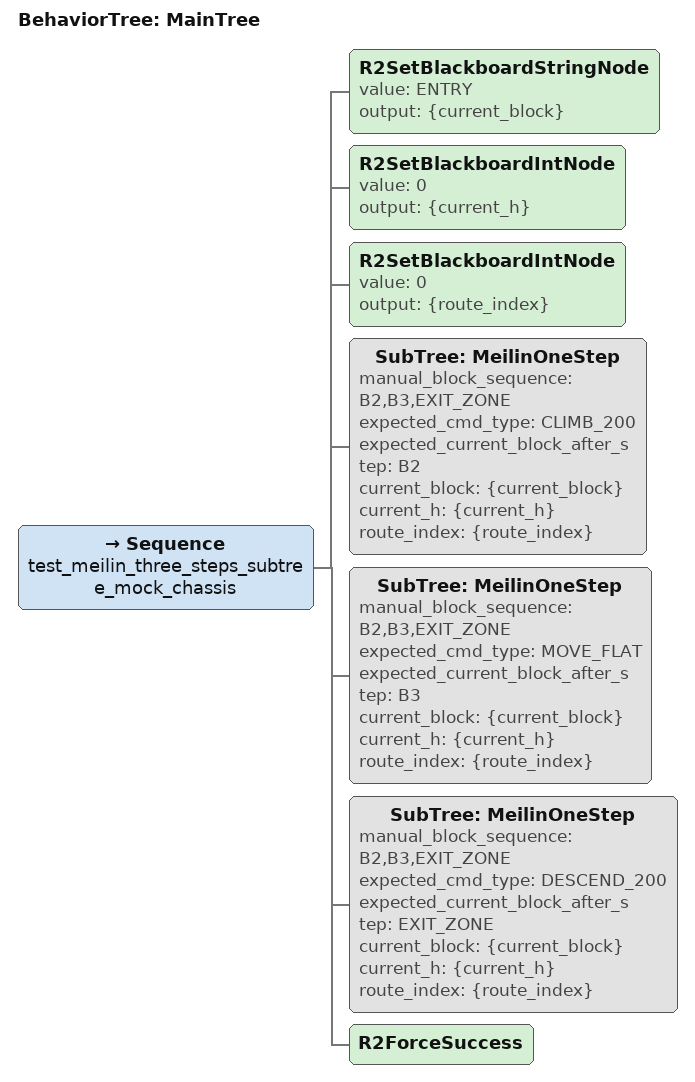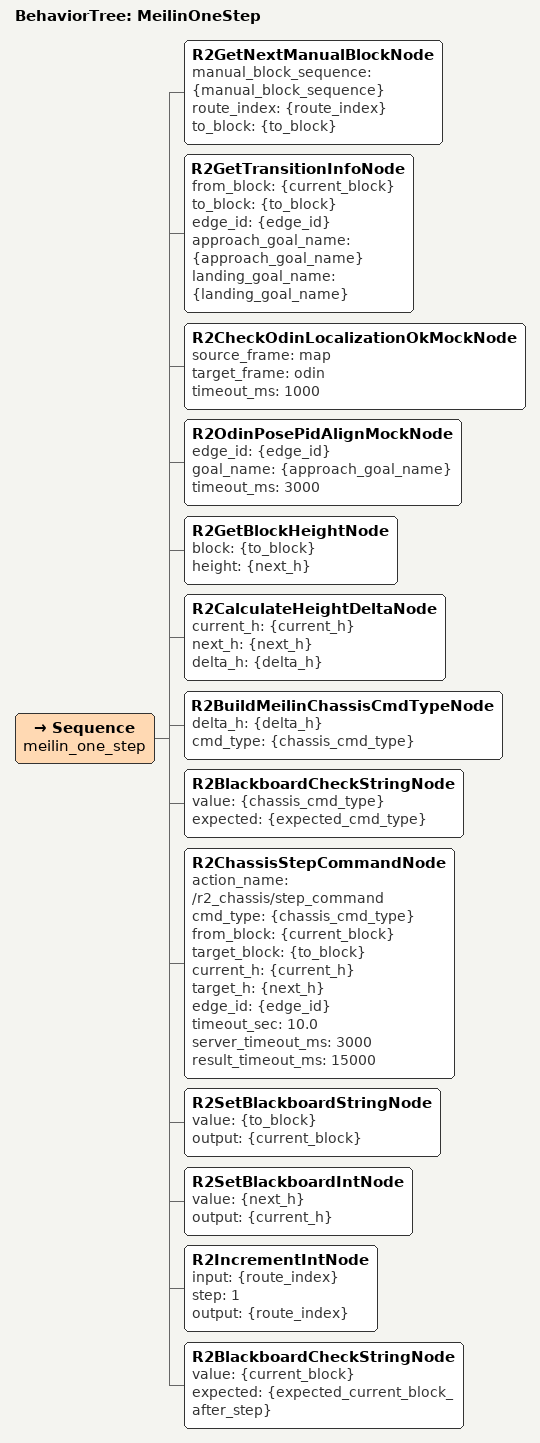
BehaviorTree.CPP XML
<root BTCPP_format="4" main_tree_to_execute="MainTree">

  <BehaviorTree ID="MainTree">
    <Sequence name="test_meilin_three_steps_subtree_mock_chassis">

      <!-- 初始化状态 -->
      <R2SetBlackboardStringNode
        value="ENTRY"
        output="{current_block}" />

      <R2SetBlackboardIntNode
        value="0"
        output="{current_h}" />

      <R2SetBlackboardIntNode
        value="0"
        output="{route_index}" />

      <!-- 第 1 段：ENTRY -> B2，预期 CLIMB_200 -->
      <SubTree
        ID="MeilinOneStep"
        manual_block_sequence="B2,B3,EXIT_ZONE"
        expected_cmd_type="CLIMB_200"
        expected_current_block_after_step="B2"
        current_block="{current_block}"
        current_h="{current_h}"
        route_index="{route_index}" />

      <!-- 第 2 段：B2 -> B3，预期 MOVE_FLAT -->
      <SubTree
        ID="MeilinOneStep"
        manual_block_sequence="B2,B3,EXIT_ZONE"
        expected_cmd_type="MOVE_FLAT"
        expected_current_block_after_step="B3"
        current_block="{current_block}"
        current_h="{current_h}"
        route_index="{route_index}" />

      <!-- 第 3 段：B3 -> EXIT_ZONE，预期 DESCEND_200 -->
      <SubTree
        ID="MeilinOneStep"
        manual_block_sequence="B2,B3,EXIT_ZONE"
        expected_cmd_type="DESCEND_200"
        expected_current_block_after_step="EXIT_ZONE"
        current_block="{current_block}"
        current_h="{current_h}"
        route_index="{route_index}" />

      <R2ForceSuccess />

    </Sequence>
  </BehaviorTree>

  <BehaviorTree ID="MeilinOneStep">
    <Sequence name="meilin_one_step">

      <!-- 1. 根据 route_index 从路线里取目标方块 -->
      <R2GetNextManualBlockNode
        manual_block_sequence="{manual_block_sequence}"
        route_index="{route_index}"
        to_block="{to_block}" />

      <!-- 2. 根据 current_block -> to_block 查 transition -->
      <R2GetTransitionInfoNode
        from_block="{current_block}"
        to_block="{to_block}"
        edge_id="{edge_id}"
        approach_goal_name="{approach_goal_name}"
        landing_goal_name="{landing_goal_name}" />

      <!-- 3. 检查 Odin 定位，当前还是 mock -->
      <R2CheckOdinLocalizationOkMockNode
        source_frame="map"
        target_frame="odin"
        timeout_ms="1000" />

      <!-- 4. 对准本段 approach 点，当前还是 mock -->
      <R2OdinPosePidAlignMockNode
        edge_id="{edge_id}"
        goal_name="{approach_goal_name}"
        timeout_ms="3000" />

      <!-- 5. 查目标方块高度 -->
      <R2GetBlockHeightNode
        block="{to_block}"
        height="{next_h}" />

      <!-- 6. 算高度差 -->
      <R2CalculateHeightDeltaNode
        current_h="{current_h}"
        next_h="{next_h}"
        delta_h="{delta_h}" />

      <!-- 7. 根据高度差生成底盘命令 -->
      <R2BuildMeilinChassisCmdTypeNode
        delta_h="{delta_h}"
        cmd_type="{chassis_cmd_type}" />

      <!-- 8. 检查本段生成的底盘命令是否符合预期 -->
      <R2BlackboardCheckStringNode
        value="{chassis_cmd_type}"
        expected="{expected_cmd_type}" />

      <!-- 9. 发送给 mock chassis -->
      <R2ChassisStepCommandNode
        action_name="/r2_chassis/step_command"
        cmd_type="{chassis_cmd_type}"
        from_block="{current_block}"
        target_block="{to_block}"
        current_h="{current_h}"
        target_h="{next_h}"
        edge_id="{edge_id}"
        timeout_sec="10.0"
        server_timeout_ms="3000"
        result_timeout_ms="15000" />

      <!-- 10. 一段结束后更新状态 -->
      <R2SetBlackboardStringNode
        value="{to_block}"
        output="{current_block}" />

      <R2SetBlackboardIntNode
        value="{next_h}"
        output="{current_h}" />

      <R2IncrementIntNode
        input="{route_index}"
        step="1"
        output="{route_index}" />

      <!-- 11. 检查本段结束后的 current_block 是否符合预期 -->
      <R2BlackboardCheckStringNode
        value="{current_block}"
        expected="{expected_current_block_after_step}" />

    </Sequence>
  </BehaviorTree>

</root>
